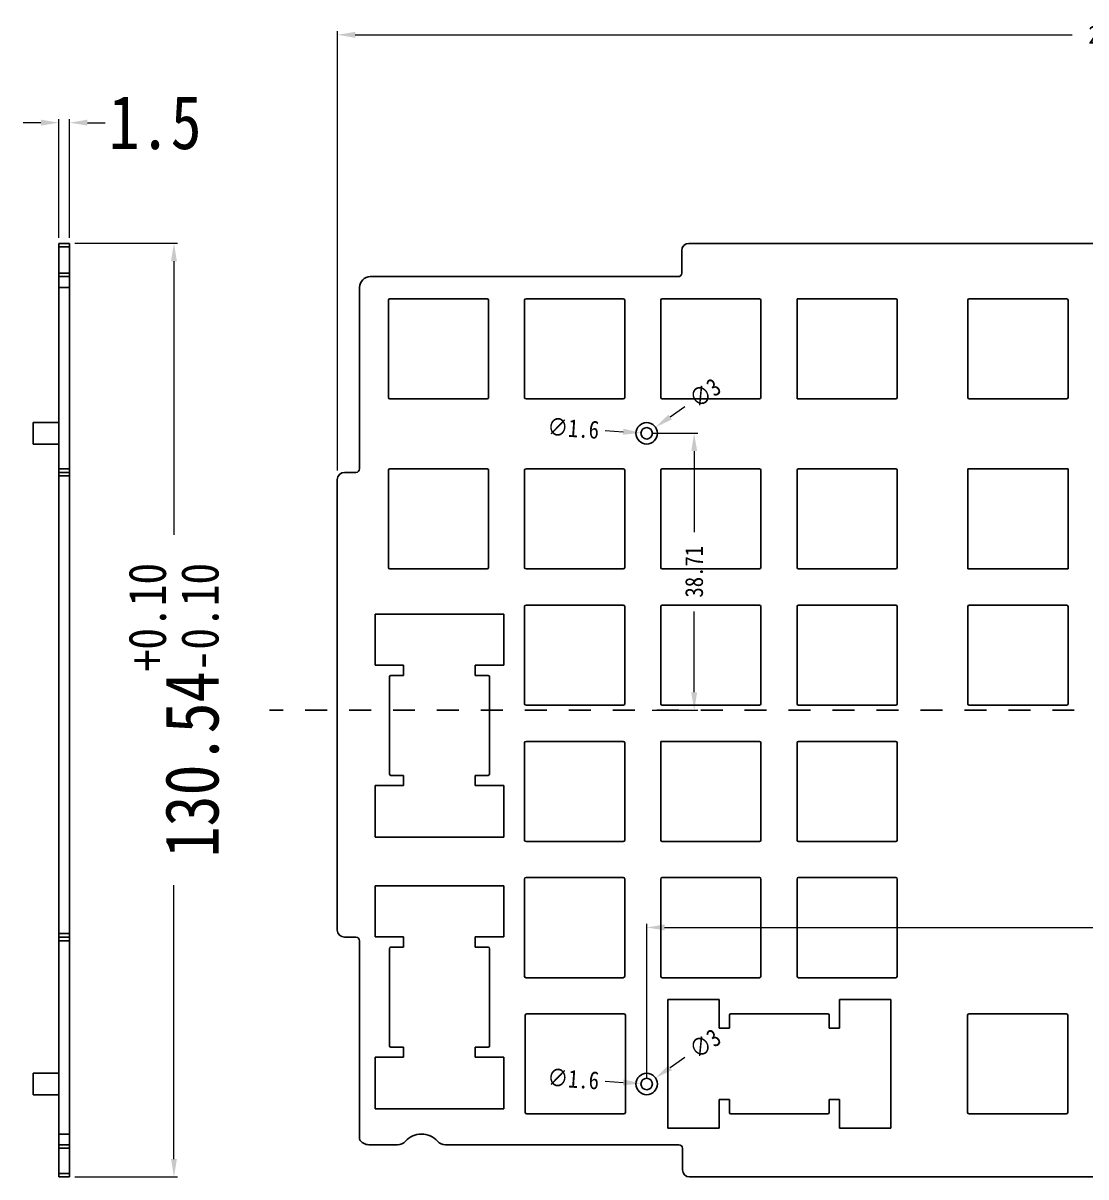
# Model space of a CAD drawing. Header units: millimetres. Extents: x 2158 to 4802, y -120 to 609.
# Drawn here: x 4173.7 to 4322.4, y 230.6 to 392 of the extents above; entities that cross this region are included whole.
import ezdxf

# ---------------------------------------------------------------- set-up
doc = ezdxf.new("R2010")
doc.units = ezdxf.units.MM
doc.header["$LTSCALE"] = 30.734
doc.header["$PDMODE"] = 3
doc.header["$PDSIZE"] = 8
doc.linetypes.add('HIDDEN', pattern=[0.2, 0.1, -0.1])
doc.layers.get('0').update_dxf_attribs({"linetype": 'CONTINUOUS'})
doc.layers.get('Defpoints').update_dxf_attribs({"linetype": 'CONTINUOUS'})
doc.styles.get("Standard").update_dxf_attribs({"font": 'txt', "width": 0.85})
doc.dimstyles.new('YanXiu', dxfattribs={"dimscale": 2.5, "dimtxt": 3, "dimasz": 2, "dimexe": 0.66, "dimexo": 0.66, "dimgap": 0.66, "dimtad": 0, "dimdsep": 46, "dimtxsty": 'STANDARD', "dimcen": 0, "dimclrd": 3, "dimclre": 6, "dimclrt": 3, "dimazin": 2, "dimtm": 1e-09, "dimtfac": 1, "dimtofl": 0, "dimtmove": 0, "dimatfit": 3, "dimfxl": 1, "dimlwd": 5, "dimlwe": 5, "dimarcsym": 0})

# ---------------------------------------------------------------- blocks, each defined once
blk = doc.blocks.new('*D376')
at = {"color": 3, "lineweight": 5}
for p, q in [((4180.99, 361.17), (4195.34, 361.17)), ((4194.84, 358.67), (4194.84, 320.39)), ((4194.84, 233.12), (4194.84, 271.4)), ((4180.99, 230.62), (4195.34, 230.62))]:
    blk.add_line(p, q, dxfattribs=at)
at = {"color": 3}
for points in [[(4194.43, 358.67), (4195.26, 358.67), (4194.84, 361.17)], [(4194.43, 233.12), (4195.26, 233.12), (4194.84, 230.62)]]:
    blk.add_solid(points, dxfattribs=at)
at = {"layer": 'Defpoints', "color": 0}
for p in [(4180.24, 361.17), (4180.24, 230.62), (4194.84, 230.62)]:
    blk.add_point(p, dxfattribs=at)
at = {"color": 3, "insert": (4194.84, 295.89), "char_height": 7.5, "attachment_point": 5, "rotation": 90}
blk.add_mtext('130.54{\\H0.7x;\\S+0.10^ -0.10;}', dxfattribs=at)
blk = doc.blocks.new('*D377')
at = {"color": 3, "lineweight": 5}
for p, q in [((4176.24, 378.04), (4173.74, 378.04)), ((4178.74, 361.92), (4178.74, 378.54)), ((4180.24, 361.92), (4180.24, 378.54)), ((4182.74, 378.04), (4185.24, 378.04))]:
    blk.add_line(p, q, dxfattribs=at)
at = {"color": 3}
for points in [[(4176.24, 378.46), (4176.24, 377.63), (4178.74, 378.04)], [(4182.74, 378.46), (4182.74, 377.63), (4180.24, 378.04)]]:
    blk.add_solid(points, dxfattribs=at)
at = {"layer": 'Defpoints', "color": 0}
for p in [(4180.24, 378.04), (4178.74, 361.17), (4180.24, 361.17)]:
    blk.add_point(p, dxfattribs=at)
at = {"color": 3, "insert": (4192.21, 378.04), "char_height": 7.5, "attachment_point": 5}
blk.add_mtext('1.5', dxfattribs=at)
blk = doc.blocks.new('*D380')
at = {"color": 3, "lineweight": 5}
for p, q in [((4217.69, 329.39), (4217.69, 390.83)), ((4436.46, 382.06), (4436.46, 390.83)), ((4220.19, 390.33), (4320.47, 390.33)), ((4433.96, 390.33), (4333.68, 390.33))]:
    blk.add_line(p, q, dxfattribs=at)
at = {"color": 3}
for points in [[(4220.19, 390.74), (4220.19, 389.91), (4217.69, 390.33)], [(4433.96, 390.74), (4433.96, 389.91), (4436.46, 390.33)]]:
    blk.add_solid(points, dxfattribs=at)
at = {"layer": 'Defpoints', "color": 0}
for p in [(4436.46, 390.33), (4436.46, 381.31), (4217.69, 328.64)]:
    blk.add_point(p, dxfattribs=at)
at = {"color": 3, "insert": (4327.07, 390.33), "char_height": 2.5, "attachment_point": 5}
blk.add_mtext('218.77', dxfattribs=at)
blk = doc.blocks.new('*D381')
at = {"color": 3, "lineweight": 5}
for p, q in [((4261.7, 334.61), (4268.09, 334.61)), ((4267.59, 332.11), (4267.59, 320.8)), ((4267.59, 298.39), (4267.59, 309.71)), ((4261.7, 295.89), (4268.09, 295.89))]:
    blk.add_line(p, q, dxfattribs=at)
at = {"color": 3}
for points in [[(4267.18, 332.11), (4268.01, 332.11), (4267.59, 334.61)], [(4267.18, 298.39), (4268.01, 298.39), (4267.59, 295.89)]]:
    blk.add_solid(points, dxfattribs=at)
at = {"layer": 'Defpoints', "color": 0}
for p in [(4260.95, 334.61), (4260.95, 295.89), (4267.59, 295.89)]:
    blk.add_point(p, dxfattribs=at)
at = {"color": 3, "insert": (4267.59, 315.25), "char_height": 2.5, "attachment_point": 5, "rotation": 90}
blk.add_mtext('38.71', dxfattribs=at)
blk = doc.blocks.new('*D389')
at = {"color": 3, "lineweight": 5}
for p, q in [((4260.95, 244.37), (4260.95, 266.01)), ((4263.45, 265.51), (4353.83, 265.51)), ((4433.96, 265.51), (4366.34, 265.51)), ((4436.46, 237.05), (4436.46, 266.01))]:
    blk.add_line(p, q, dxfattribs=at)
at = {"color": 3}
for points in [[(4263.45, 265.93), (4263.45, 265.09), (4260.95, 265.51)], [(4433.96, 265.93), (4433.96, 265.09), (4436.46, 265.51)]]:
    blk.add_solid(points, dxfattribs=at)
at = {"layer": 'Defpoints', "color": 0}
for p in [(4436.46, 265.51), (4260.95, 243.62), (4436.46, 236.3)]:
    blk.add_point(p, dxfattribs=at)
at = {"color": 3, "insert": (4360.09, 265.51), "char_height": 2.5, "attachment_point": 5}
blk.add_mtext('175.51', dxfattribs=at)
blk = doc.blocks.new('*D344')
at = {"color": 3, "lineweight": 5}
blk.add_line((4266.3, 338.3), (4264.24, 336.88), dxfattribs=at)
at = {"color": 3}
blk.add_solid([(4264, 337.22), (4264.48, 336.54), (4262.18, 335.46)], dxfattribs=at)
at = {"layer": 'Defpoints', "color": 0}
for p in [(4262.18, 335.46), (4259.71, 333.76)]:
    blk.add_point(p, dxfattribs=at)
at = {"color": 3, "insert": (4269.12, 340.24), "char_height": 2.5, "attachment_point": 5, "rotation": 34.5956}
blk.add_mtext('∅3', dxfattribs=at)
blk = doc.blocks.new('*D345')
at = {"color": 3, "lineweight": 5}
blk.add_line((4255.16, 335), (4257.66, 334.83), dxfattribs=at)
at = {"color": 3}
blk.add_solid([(4257.68, 335.25), (4257.63, 334.41), (4260.15, 334.66)], dxfattribs=at)
at = {"layer": 'Defpoints', "color": 0}
for p in [(4260.15, 334.66), (4261.75, 334.55)]:
    blk.add_point(p, dxfattribs=at)
at = {"color": 3, "insert": (4250.69, 335.3), "char_height": 2.5, "attachment_point": 5, "rotation": 356.1306}
blk.add_mtext('∅1.6', dxfattribs=at)
blk = doc.blocks.new('*D346')
at = {"color": 3, "lineweight": 5}
blk.add_line((4266.3, 247.31), (4264.24, 245.89), dxfattribs=at)
at = {"color": 3}
blk.add_solid([(4264, 246.24), (4264.48, 245.55), (4262.18, 244.47)], dxfattribs=at)
at = {"layer": 'Defpoints', "color": 0}
for p in [(4262.18, 244.47), (4259.71, 242.77)]:
    blk.add_point(p, dxfattribs=at)
at = {"color": 3, "insert": (4269.12, 249.26), "char_height": 2.5, "attachment_point": 5, "rotation": 34.5956}
blk.add_mtext('∅3', dxfattribs=at)
blk = doc.blocks.new('*D347')
at = {"color": 3, "lineweight": 5}
blk.add_line((4255.16, 244.01), (4257.66, 243.84), dxfattribs=at)
at = {"color": 3}
blk.add_solid([(4257.68, 244.26), (4257.63, 243.43), (4260.15, 243.68)], dxfattribs=at)
at = {"layer": 'Defpoints', "color": 0}
for p in [(4260.15, 243.68), (4261.75, 243.57)]:
    blk.add_point(p, dxfattribs=at)
at = {"color": 3, "insert": (4250.69, 244.32), "char_height": 2.5, "attachment_point": 5, "rotation": 356.1306}
blk.add_mtext('∅1.6', dxfattribs=at)

msp = doc.modelspace()

# ---------------------------------------------------------------- linework, layer by layer
at = {"color": 7, "linetype": 'Continuous'}
for p, q in [((4178.74372, 230.62239), (4178.74372, 361.16619)), ((4178.74372, 361.16619), (4180.24372, 361.16619)), ((4178.74372, 360.66619), (4180.24372, 360.66619)), ((4180.24372, 230.62239), (4180.24372, 361.16619)), ((4265.85649, 360.16619), (4265.85649, 357.00946)), ((4266.85649, 361.16619), (4329.95649, 361.16619)), ((4180.24372, 357.00946), (4178.74372, 357.00946)), ((4178.74372, 356.50946), (4180.24372, 356.50946)), ((4178.74372, 355.00946), (4180.24372, 355.00946)), ((4220.79482, 355.00946), (4220.79482, 329.64429)), ((4220.79482, 329.64429), (4220.79482, 355.00946)), ((4222.29482, 356.50946), (4265.35649, 356.50946)), ((4225.02452, 353.42909), (4238.62452, 353.42909)), ((4244.07452, 353.42909), (4257.67452, 353.42909)), ((4263.12452, 353.42909), (4276.72452, 353.42909)), ((4281.97452, 353.42909), (4295.77452, 353.42909)), ((4281.97452, 339.42909), (4281.97452, 353.42909)), ((4319.66858, 353.42909), (4306.06858, 353.42909)), ((4224.82452, 339.62909), (4224.82452, 353.22909)), ((4238.82452, 353.22909), (4238.82452, 339.62909)), ((4243.87452, 339.62909), (4243.87452, 353.22909)), ((4257.87452, 353.22909), (4257.87452, 339.62909)), ((4262.92452, 339.62909), (4262.92452, 353.22909)), ((4276.92452, 353.22909), (4276.92452, 339.62909)), ((4295.97452, 353.22909), (4295.97452, 339.62909)), ((4305.86858, 353.22909), (4305.86858, 339.62909)), ((4319.86858, 339.62909), (4319.86858, 353.22909)), ((4238.62452, 339.42909), (4225.02452, 339.42909)), ((4257.67452, 339.42909), (4244.07452, 339.42909)), ((4276.72452, 339.42909), (4263.12452, 339.42909)), ((4295.77452, 339.42909), (4281.97452, 339.42909)), ((4306.06858, 339.42909), (4319.66858, 339.42909)), ((4178.74372, 336.10739), (4175.14372, 336.10739)), ((4175.14372, 336.10735), (4175.14372, 333.10743)), ((4178.74372, 333.10739), (4175.14372, 333.10739)), ((4180.24372, 329.64429), (4178.74372, 329.64429)), ((4224.82452, 329.43074), (4224.82452, 315.83074)), ((4238.62452, 329.63074), (4225.02452, 329.63074)), ((4238.82452, 315.83074), (4238.82452, 329.43074)), ((4243.87452, 329.43074), (4243.87452, 315.83074)), ((4257.67452, 329.63074), (4244.07452, 329.63074)), ((4257.87452, 315.83074), (4257.87452, 329.43074)), ((4262.92452, 329.43074), (4262.92452, 315.83074)), ((4276.72452, 329.63074), (4263.12452, 329.63074)), ((4276.92452, 315.83074), (4276.92452, 329.43074)), ((4281.97452, 329.43074), (4281.97452, 315.83074)), ((4295.77452, 329.63074), (4282.17452, 329.63074)), ((4295.97452, 315.83074), (4295.97452, 329.43074)), ((4319.86882, 329.63074), (4305.86882, 329.63074)), ((4305.86882, 329.63074), (4305.86882, 315.63074)), ((4319.86882, 315.63074), (4319.86882, 329.63074)), ((4178.74372, 329.14429), (4180.24372, 329.14429)), ((4180.24372, 328.64429), (4178.74372, 328.64429)), ((4217.68897, 328.14429), (4217.68897, 265.07586)), ((4217.68897, 265.14429), (4217.68897, 328.14429)), ((4220.29482, 329.14429), (4218.68897, 329.14429)), ((4220.29482, 329.14429), (4218.68897, 329.14429)), ((4225.02452, 315.63074), (4238.62452, 315.63074)), ((4244.07452, 315.63074), (4257.67452, 315.63074)), ((4263.12452, 315.63074), (4276.72452, 315.63074)), ((4282.17452, 315.63074), (4295.77452, 315.63074)), ((4305.86882, 315.63074), (4319.86882, 315.63074)), ((4243.87452, 310.38074), (4243.87452, 296.78074)), ((4257.67452, 310.58074), (4244.07452, 310.58074)), ((4257.87452, 296.78074), (4257.87452, 310.38074)), ((4262.92452, 310.38074), (4262.92452, 296.78074)), ((4276.72452, 310.58074), (4263.12452, 310.58074)), ((4276.92452, 296.78074), (4276.92452, 310.38074)), ((4281.97452, 310.38074), (4281.97452, 296.78074)), ((4295.77452, 310.58074), (4282.17452, 310.58074)), ((4295.97452, 296.78074), (4295.97452, 310.38074)), ((4305.86882, 310.38074), (4305.86882, 296.78074)), ((4319.66882, 310.58074), (4306.06882, 310.58074)), ((4319.86882, 296.78074), (4319.86882, 310.38074)), ((4240.95952, 309.32526), (4222.95952, 309.32526)), ((4222.95952, 309.32526), (4222.95952, 302.18198)), ((4240.95952, 302.18198), (4240.95952, 309.32526)), ((4222.95952, 302.18198), (4226.95952, 302.18198)), ((4226.95952, 302.18198), (4226.95952, 300.73862)), ((4236.95952, 302.18198), (4240.95952, 302.18198)), ((4236.95952, 300.73862), (4236.95952, 302.18198)), ((4224.97452, 286.96862), (4224.97452, 300.53862)), ((4225.17452, 300.73862), (4226.95952, 300.73862)), ((4236.95952, 300.73862), (4238.77452, 300.73862)), ((4238.97452, 300.53862), (4238.97452, 286.96862)), ((4244.07452, 296.58074), (4257.67452, 296.58074)), ((4263.12452, 296.58074), (4276.72452, 296.58074)), ((4282.17452, 296.58074), (4295.77452, 296.58074)), ((4306.06882, 296.58074), (4319.66882, 296.58074)), ((4243.87452, 291.33074), (4243.87452, 277.73074)), ((4257.67452, 291.53074), (4244.07452, 291.53074)), ((4257.87452, 277.73074), (4257.87452, 291.33074)), ((4276.72452, 291.53074), (4262.92452, 291.53074)), ((4262.92452, 291.53074), (4262.92452, 277.73074)), ((4276.92452, 277.73074), (4276.92452, 291.33074)), ((4281.97452, 291.33074), (4281.97452, 277.73074)), ((4295.77452, 291.53074), (4282.17452, 291.53074)), ((4295.97452, 277.73074), (4295.97452, 291.33074)), ((4226.95952, 286.76862), (4225.17452, 286.76862)), ((4226.95952, 286.76862), (4226.95952, 285.35362)), ((4238.77452, 286.76862), (4236.95952, 286.76862)), ((4236.95952, 285.35362), (4236.95952, 286.76862)), ((4226.95952, 285.35362), (4222.95952, 285.35362)), ((4222.95952, 285.35362), (4222.95952, 278.15362)), ((4240.95952, 285.35362), (4236.95952, 285.35362)), ((4240.95952, 278.15362), (4240.95952, 285.35362)), ((4222.95952, 278.15362), (4240.95952, 278.15362)), ((4244.07452, 277.53074), (4257.67452, 277.53074)), ((4263.12452, 277.53074), (4276.72452, 277.53074)), ((4282.17452, 277.53074), (4295.77452, 277.53074)), ((4240.95952, 271.32526), (4222.95952, 271.32526)), ((4222.95952, 271.32526), (4222.95952, 264.18198)), ((4240.95952, 264.18198), (4240.95952, 271.32526)), ((4243.87452, 272.28074), (4243.87452, 258.68074)), ((4257.67452, 272.48074), (4244.07452, 272.48074)), ((4257.87452, 258.68074), (4257.87452, 272.28074)), ((4262.92452, 272.28074), (4262.92452, 258.68074)), ((4276.72452, 272.48074), (4263.12452, 272.48074)), ((4276.92452, 258.68074), (4276.92452, 272.28074)), ((4281.97452, 272.28074), (4281.97452, 258.68074)), ((4295.77452, 272.48074), (4282.17452, 272.48074)), ((4295.97452, 258.68074), (4295.97452, 272.28074)), ((4178.74372, 264.64429), (4180.24372, 264.64429)), ((4180.24372, 264.14429), (4178.74372, 264.14429)), ((4180.24372, 263.64429), (4178.74372, 263.64429)), ((4218.68897, 264.14429), (4220.29482, 264.14429)), ((4218.68897, 264.14429), (4220.29482, 264.14429)), ((4220.79482, 263.64429), (4220.79482, 235.90836)), ((4220.79482, 263.64429), (4220.79482, 235.90836)), ((4222.95952, 264.18198), (4226.95952, 264.18198)), ((4226.95952, 264.18198), (4226.95952, 262.73862)), ((4236.95952, 264.18198), (4240.95952, 264.18198)), ((4236.95952, 262.73862), (4236.95952, 264.18198)), ((4224.97452, 248.96862), (4224.97452, 262.53862)), ((4225.17452, 262.73862), (4226.95952, 262.73862)), ((4236.95952, 262.73862), (4238.77452, 262.73862)), ((4238.97452, 262.53862), (4238.97452, 248.96862)), ((4244.07452, 258.48074), (4257.67452, 258.48074)), ((4263.12452, 258.48074), (4276.72452, 258.48074)), ((4282.17452, 258.48074), (4295.77452, 258.48074)), ((4271.06627, 255.44574), (4263.92299, 255.44574)), ((4263.92299, 255.44574), (4263.92299, 237.44574)), ((4271.06627, 251.44574), (4271.06627, 255.44574)), ((4295.09463, 255.44574), (4287.89463, 255.44574)), ((4287.89463, 255.44574), (4287.89463, 251.44574)), ((4295.09463, 237.44574), (4295.09463, 255.44574)), ((4257.77452, 253.43074), (4244.17452, 253.43074)), ((4272.70963, 253.43074), (4286.27963, 253.43074)), ((4319.62882, 253.43074), (4306.02882, 253.43074)), ((4243.97452, 253.23074), (4243.97452, 239.63074)), ((4257.97452, 239.63074), (4257.97452, 253.23074)), ((4272.50963, 251.44574), (4272.50963, 253.23074)), ((4286.47963, 253.23074), (4286.47963, 251.44574)), ((4305.82882, 253.23074), (4305.82882, 239.63074)), ((4319.82882, 239.63074), (4319.82882, 253.23074)), ((4272.50963, 251.44574), (4271.06627, 251.44574)), ((4287.89463, 251.44574), (4286.47963, 251.44574)), ((4226.95952, 248.76862), (4225.17452, 248.76862)), ((4226.95952, 248.76862), (4226.95952, 247.35362)), ((4238.77452, 248.76862), (4236.95952, 248.76862)), ((4236.95952, 247.35362), (4236.95952, 248.76862)), ((4226.95952, 247.35362), (4222.95952, 247.35362)), ((4222.95952, 247.35362), (4222.95952, 240.15362)), ((4240.95952, 247.35362), (4236.95952, 247.35362)), ((4240.95952, 240.15362), (4240.95952, 247.35362)), ((4175.14372, 245.12224), (4178.74372, 245.12224)), ((4175.14372, 245.1222), (4175.14372, 242.12228)), ((4175.14372, 242.12224), (4178.74372, 242.12224)), ((4271.06627, 241.44574), (4272.50963, 241.44574)), ((4271.06627, 237.44574), (4271.06627, 241.44574)), ((4272.50963, 239.63074), (4272.50963, 241.44574)), ((4286.47963, 241.44574), (4287.89463, 241.44574)), ((4286.47963, 241.44574), (4286.47963, 239.63074)), ((4287.89463, 241.44574), (4287.89463, 237.44574)), ((4222.95952, 240.15362), (4240.95952, 240.15362)), ((4244.17452, 239.43074), (4257.77452, 239.43074)), ((4286.27963, 239.43074), (4272.70963, 239.43074)), ((4306.02882, 239.43074), (4319.62882, 239.43074)), ((4263.92299, 237.44574), (4271.06627, 237.44574)), ((4287.89463, 237.44574), (4295.09463, 237.44574)), ((4178.74372, 236.62239), (4180.24372, 236.62239)), ((4180.24372, 235.12239), (4178.74372, 235.12239)), ((4180.24372, 234.62239), (4178.74372, 234.62239)), ((4222.11397, 235.12239), (4226.10569, 235.12239)), ((4265.45649, 235.12239), (4232.80879, 235.12239)), ((4265.95649, 234.62239), (4265.95649, 231.62239)), ((4178.74372, 231.12239), (4180.24372, 231.12239)), ((4180.24372, 230.62239), (4178.74372, 230.62239)), ((4329.95649, 230.62239), (4266.95649, 230.62239))]:
    msp.add_line(p, q, dxfattribs=at)
at = {"color": 6, "linetype": 'HIDDEN'}
msp.add_line((4726.44068, 295.89429), (4208.18146, 295.89429), dxfattribs=at)
at = {"color": 7, "linetype": 'Continuous'}
for centre, radius in [((4260.94875, 334.60739), 1.5), ((4260.94875, 334.60739), 0.8), ((4260.94875, 243.62224), 1.5), ((4260.94875, 243.62224), 0.8)]:
    msp.add_circle(centre, radius, dxfattribs=at)
for centre, radius, start, end in [((4266.85649, 360.16619), 1, 90, 180), ((4265.35649, 357.00946), 0.5, 270, 0), ((4222.29482, 355.00946), 1.5, 90, 180), ((4225.02452, 353.22909), 0.2, 90, 180), ((4238.62452, 353.22909), 0.2, 0, 90), ((4244.07452, 353.22909), 0.2, 90, 180), ((4257.67452, 353.22909), 0.2, 0, 90), ((4263.12452, 353.22909), 0.2, 90, 180), ((4276.72452, 353.22909), 0.2, 0, 90), ((4295.77452, 353.22909), 0.2, 0, 90), ((4306.06858, 353.22909), 0.2, 90, 180), ((4319.66858, 353.22909), 0.2, 0, 90), ((4225.02452, 339.62909), 0.2, 180, 270), ((4238.62452, 339.62909), 0.2, 270, 0), ((4244.07452, 339.62909), 0.2, 180, 270), ((4257.67452, 339.62909), 0.2, 270, 0), ((4263.12452, 339.62909), 0.2, 180, 270), ((4276.72452, 339.62909), 0.2, 270, 0), ((4295.77452, 339.62909), 0.2, 270, 0), ((4306.06858, 339.62909), 0.2, 180, 270), ((4319.66858, 339.62909), 0.2, 270, 0), ((4220.29482, 329.64429), 0.5, 270, 0), ((4220.29482, 329.64429), 0.5, 270, 0), ((4225.02452, 329.43074), 0.2, 90, 180), ((4238.62452, 329.43074), 0.2, 0, 90), ((4244.07452, 329.43074), 0.2, 90, 180), ((4257.67452, 329.43074), 0.2, 0, 90), ((4263.12452, 329.43074), 0.2, 90, 180), ((4276.72452, 329.43074), 0.2, 0, 90), ((4282.17452, 329.43074), 0.2, 90, 180), ((4295.77452, 329.43074), 0.2, 0, 90), ((4218.68897, 328.14429), 1, 90, 180), ((4225.02452, 315.83074), 0.2, 180, 270), ((4238.62452, 315.83074), 0.2, 270, 0), ((4244.07452, 315.83074), 0.2, 180, 270), ((4257.67452, 315.83074), 0.2, 270, 0), ((4263.12452, 315.83074), 0.2, 180, 270), ((4276.72452, 315.83074), 0.2, 270, 0), ((4282.17452, 315.83074), 0.2, 180, 270), ((4295.77452, 315.83074), 0.2, 270, 0), ((4244.07452, 310.38074), 0.2, 90, 180), ((4257.67452, 310.38074), 0.2, 0, 90), ((4263.12452, 310.38074), 0.2, 90, 180), ((4276.72452, 310.38074), 0.2, 0, 90), ((4282.17452, 310.38074), 0.2, 90, 180), ((4295.77452, 310.38074), 0.2, 0, 90), ((4306.06882, 310.38074), 0.2, 90, 180), ((4319.66882, 310.38074), 0.2, 0, 90), ((4225.17452, 300.53862), 0.2, 90, 180), ((4238.77452, 300.53862), 0.2, 0, 90), ((4244.07452, 296.78074), 0.2, 180, 270), ((4257.67452, 296.78074), 0.2, 270, 0), ((4263.12452, 296.78074), 0.2, 180, 270), ((4276.72452, 296.78074), 0.2, 270, 0), ((4282.17452, 296.78074), 0.2, 180, 270), ((4295.77452, 296.78074), 0.2, 270, 0), ((4306.06882, 296.78074), 0.2, 180, 270), ((4319.66882, 296.78074), 0.2, 270, 0), ((4244.07452, 291.33074), 0.2, 90, 180), ((4257.67452, 291.33074), 0.2, 0, 90), ((4276.72452, 291.33074), 0.2, 0, 90), ((4276.72452, 291.33074), 0.2, 0, 90), ((4282.17452, 291.33074), 0.2, 90, 180), ((4295.77452, 291.33074), 0.2, 0, 90), ((4225.17452, 286.96862), 0.2, 180, 270), ((4238.77452, 286.96862), 0.2, 270, 0), ((4244.07452, 277.73074), 0.2, 180, 270), ((4257.67452, 277.73074), 0.2, 270, 0), ((4263.12452, 277.73074), 0.2, 180, 270), ((4276.72452, 277.73074), 0.2, 270, 0), ((4282.17452, 277.73074), 0.2, 180, 270), ((4295.77452, 277.73074), 0.2, 270, 0), ((4244.07452, 272.28074), 0.2, 90, 180), ((4257.67452, 272.28074), 0.2, 0, 90), ((4263.12452, 272.28074), 0.2, 90, 180), ((4276.72452, 272.28074), 0.2, 0, 90), ((4282.17452, 272.28074), 0.2, 90, 180), ((4295.77452, 272.28074), 0.2, 0, 90), ((4218.68897, 265.14429), 1, 180, 270), ((4220.29482, 263.64429), 0.5, 0, 90), ((4220.29482, 263.64429), 0.5, 0, 90), ((4225.17452, 262.53862), 0.2, 90, 180), ((4238.77452, 262.53862), 0.2, 0, 90), ((4244.07452, 258.68074), 0.2, 180, 270), ((4257.67452, 258.68074), 0.2, 270, 0), ((4263.12452, 258.68074), 0.2, 180, 270), ((4276.72452, 258.68074), 0.2, 270, 0), ((4282.17452, 258.68074), 0.2, 180, 270), ((4295.77452, 258.68074), 0.2, 270, 0), ((4244.17452, 253.23074), 0.2, 90, 180), ((4257.77452, 253.23074), 0.2, 0, 90), ((4272.70963, 253.23074), 0.2, 90, 180), ((4286.27963, 253.23074), 0.2, 0, 90), ((4306.02882, 253.23074), 0.2, 90, 180), ((4319.62882, 253.23074), 0.2, 0, 90), ((4225.17452, 248.96862), 0.2, 180, 270), ((4238.77452, 248.96862), 0.2, 270, 0), ((4244.17452, 239.63074), 0.2, 180, 270), ((4257.77452, 239.63074), 0.2, 270, 0), ((4272.70963, 239.63074), 0.2, 180, 270), ((4286.27963, 239.63074), 0.2, 270, 0), ((4306.02882, 239.63074), 0.2, 180, 270), ((4319.62882, 239.63074), 0.2, 270, 0), ((4222.11397, 236.62239), 1.5, 208.4255516, 270), ((4226.10085, 236.62239), 1.5, 270, 318.1871696), ((4229.45482, 233.62224), 3, 41.8128304, 138.1871696), ((4232.80879, 236.62239), 1.5, 221.8128304, 270), ((4265.45649, 234.62239), 0.5, 0, 90), ((4266.95649, 231.62239), 1, 180, 270)]:
    msp.add_arc(centre, radius, start, end, dxfattribs=at)

# ---------------------------------------------------------------- dimensions: what is measured, and where the dimension line sits
dim = msp.add_linear_dim(base=(4436.45932, 390.3272), p1=(4217.68897, 328.64429), p2=(4436.45932, 381.31157), dimstyle='YanXiu', override={"dimtxt": 1, "dimasz": 1, "dimexe": 0.2, "dimexo": 0.3, "dimclre": 3})
dim.commit()
dim.dimension.update_dxf_attribs({"geometry": '*D380', "text_midpoint": (4327.07415, 390.3272)})
for base, p1, p2, override, picture, middle in [((4180.24372, 378.04322), (4178.74372, 361.16619), (4180.24372, 361.16619), {"dimasz": 1, "dimexe": 0.2, "dimexo": 0.3, "dimclre": 3}, '*D377', (4192.20622, 378.04322)), ((4436.45932, 265.51106), (4260.94875, 243.62224), (4436.45932, 236.29565), {"dimtxt": 1, "dimasz": 1, "dimexe": 0.2, "dimexo": 0.3, "dimclre": 3}, '*D389', (4360.08769, 265.51106))]:
    dim = msp.add_linear_dim(base=base, p1=p1, p2=p2, dimstyle='YanXiu', override=override)
    dim.commit()
    dim.dimension.update_dxf_attribs({"geometry": picture, "text_midpoint": middle, "dimtype": 160})
dim = msp.add_linear_dim(base=(4194.84405, 230.62239), p1=(4180.24372, 361.16619), p2=(4180.24372, 230.62239), angle=90, text='130.54{\\H0.7x;\\S+0.10^ -0.10;}', dimstyle='YanXiu', override={"dimasz": 1, "dimexe": 0.2, "dimexo": 0.3, "dimclre": 3})
dim.commit()
dim.dimension.update_dxf_attribs({"geometry": '*D376', "text_midpoint": (4194.84405, 295.89429)})
for p1, p2, picture, middle in [((4259.71398, 333.75572), (4262.18352, 335.45906), '*D344', (4269.11538, 340.24025)), ((4261.74693, 334.5534), (4260.15058, 334.66137), '*D345', (4250.68886, 335.30133)), ((4259.71398, 242.77057), (4262.18352, 244.47391), '*D346', (4269.11538, 249.2551)), ((4261.74693, 243.56825), (4260.15058, 243.67623), '*D347', (4250.68886, 244.31619))]:
    dim = msp.add_diameter_dim_2p(p1=p1, p2=p2, dimstyle='YanXiu', override={"dimtxt": 1, "dimasz": 1, "dimexe": 0.2, "dimexo": 0.3, "dimclre": 3})
    dim.commit()
    dim.dimension.update_dxf_attribs({"geometry": picture, "text_midpoint": middle})
dim = msp.add_linear_dim(base=(4267.59237, 295.89429), p1=(4260.94875, 334.60739), p2=(4260.94875, 295.89429), angle=90, dimstyle='YanXiu', override={"dimtxt": 1, "dimasz": 1, "dimexe": 0.2, "dimexo": 0.3, "dimclre": 3})
dim.commit()
dim.dimension.update_dxf_attribs({"geometry": '*D381', "text_midpoint": (4267.59237, 315.25084)})

doc.saveas('drawing.dxf')
